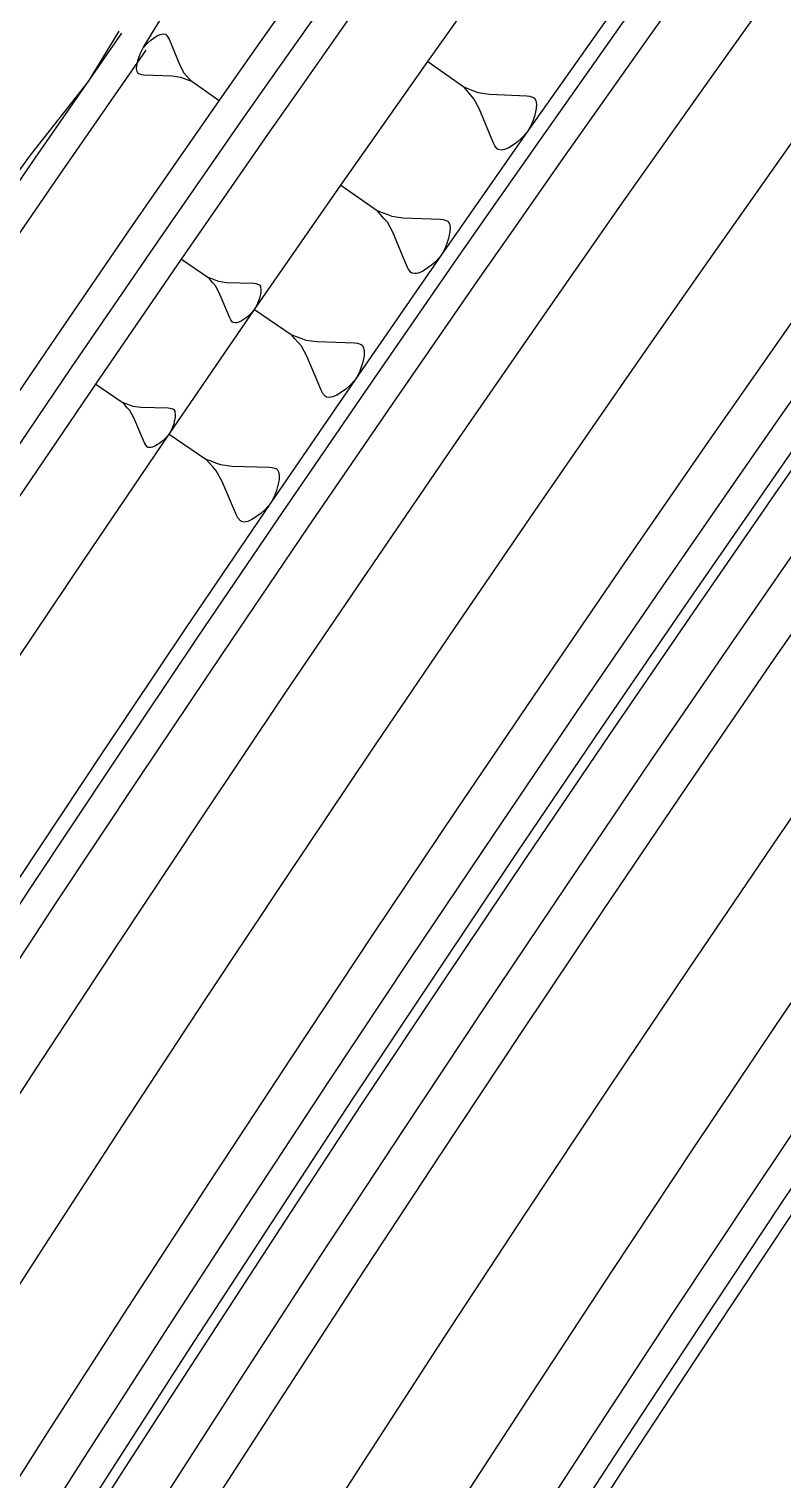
# Model space of a CAD drawing. Extents: x 386614 to 387594, y 803230 to 804419.
# Drawn here: x 387310.06 to 387335.47, y 804120.04 to 804168.97 of the extents above; entities that cross this region are included whole.
import ezdxf

# ---------------------------------------------------------------- set-up
doc = ezdxf.new("R2010")
doc.units = 0
doc.layers.get('0').update_dxf_attribs({"linetype": 'CONTINUOUS'})

msp = doc.modelspace()

# ---------------------------------------------------------------- linework, layer by layer
at = {"color": 7}
for p, q in [((387314.0633, 804168.5024), (387314.1634, 804168.5899)), ((387314.1634, 804168.5899), (387314.2452, 804168.651)), ((387314.2452, 804168.651), (387314.3902, 804168.7466)), ((387314.3902, 804168.7466), (387314.4984, 804168.7892)), ((387314.4984, 804168.7892), (387314.5433, 804168.7973)), ((387314.5433, 804168.7973), (387314.5882, 804168.8053)), ((387314.5882, 804168.8053), (387314.6596, 804168.795)), ((387314.6596, 804168.795), (387314.6861, 804168.7766)), ((387314.6861, 804168.7766), (387314.7471, 804168.6949)), ((387314.7471, 804168.6949), (387314.7817, 804168.6315)), ((387314.7817, 804168.6315), (387315.1492, 804167.7475)), ((387313.7584, 804168.0072), (387313.8055, 804168.1316)), ((387313.8055, 804168.1316), (387313.9079, 804168.3354)), ((387313.9079, 804168.3354), (387314.0633, 804168.5024)), ((387313.6882, 804167.6238), (387313.6905, 804167.7401)), ((387313.6963, 804167.5789), (387313.6882, 804167.6238)), ((387313.6905, 804167.7401), (387313.7296, 804167.9094)), ((387313.7296, 804167.9094), (387313.7584, 804168.0072)), ((387315.1492, 804167.7475), (387315.2874, 804167.4942)), ((387323.5147, 804167.8688), (387324.7316, 804167.0142)), ((387313.7044, 804167.534), (387313.6963, 804167.5789)), ((387313.7389, 804167.4707), (387313.7044, 804167.534)), ((387313.7654, 804167.4523), (387313.7389, 804167.4707)), ((387313.8633, 804167.4236), (387313.7654, 804167.4523)), ((387313.9347, 804167.4132), (387313.8633, 804167.4236)), ((387314.8914, 804167.3767), (387313.9347, 804167.4132)), ((387315.177, 804167.3353), (387314.8914, 804167.3767)), ((387315.3013, 804167.2881), (387315.177, 804167.3353)), ((387315.2874, 804167.4942), (387315.375, 804167.3941)), ((387315.4257, 804167.241), (387315.3013, 804167.2881)), ((387315.375, 804167.3941), (387315.4625, 804167.2939)), ((387315.55, 804167.1938), (387315.4257, 804167.241)), ((387315.4625, 804167.2939), (387315.55, 804167.1938)), ((387316.477, 804166.5494), (387315.55, 804167.1938)), ((387324.7316, 804167.0142), (387324.8951, 804166.9512)), ((387324.8463, 804166.8817), (387324.7316, 804167.0142)), ((387324.961, 804166.7493), (387324.8463, 804166.8817)), ((387324.8951, 804166.9512), (387325.0586, 804166.8883)), ((387325.0756, 804166.6168), (387324.961, 804166.7493)), ((387325.0586, 804166.8883), (387325.2221, 804166.8254)), ((387325.2221, 804166.8254), (387325.598, 804166.7692)), ((387325.598, 804166.7692), (387326.8579, 804166.715)), ((387326.8579, 804166.715), (387326.9519, 804166.701)), ((387326.9519, 804166.701), (387327.0806, 804166.6625)), ((387327.0806, 804166.6625), (387327.1154, 804166.6381)), ((387327.1154, 804166.6381), (387327.1605, 804166.5544)), ((387325.2561, 804166.2824), (387325.0756, 804166.6168)), ((387325.7347, 804165.1156), (387325.2561, 804166.2824)), ((387327.1775, 804166.2829), (387327.125, 804166.0602)), ((387327.1605, 804166.5544), (387327.1709, 804166.4953)), ((387327.1709, 804166.4953), (387327.1812, 804166.4361)), ((387327.1812, 804166.4361), (387327.1775, 804166.2829)), ((387327.0236, 804165.768), (387326.8874, 804165.5002)), ((387327.0865, 804165.9315), (387327.0236, 804165.768)), ((387327.125, 804166.0602), (387327.0865, 804165.9315)), ((387326.5493, 804165.1665), (387326.4412, 804165.0866)), ((387326.6817, 804165.2812), (387326.5493, 804165.1665)), ((387326.8874, 804165.5002), (387326.6817, 804165.2812)), ((387325.7798, 804165.032), (387325.7347, 804165.1156)), ((387325.8597, 804164.9239), (387325.7798, 804165.032)), ((387325.8945, 804164.8995), (387325.8597, 804164.9239)), ((387325.9884, 804164.8854), (387325.8945, 804164.8995)), ((387326.0476, 804164.8958), (387325.9884, 804164.8854)), ((387326.1068, 804164.9062), (387326.0476, 804164.8958)), ((387326.2496, 804164.9616), (387326.1068, 804164.9062)), ((387326.4412, 804165.0866), (387326.2496, 804164.9616)), ((387320.5824, 804163.6953), (387321.8073, 804162.8437)), ((387321.8073, 804162.8437), (387321.9717, 804162.7814)), ((387321.923, 804162.7114), (387321.8073, 804162.8437)), ((387322.0387, 804162.5791), (387321.923, 804162.7114)), ((387321.9717, 804162.7814), (387322.136, 804162.7191)), ((387322.136, 804162.7191), (387322.3003, 804162.6568)), ((387322.1543, 804162.4468), (387322.0387, 804162.5791)), ((387322.337, 804162.1121), (387322.1543, 804162.4468)), ((387322.3003, 804162.6568), (387322.6776, 804162.6021)), ((387322.6776, 804162.6021), (387323.9419, 804162.5538)), ((387323.9419, 804162.5538), (387324.0362, 804162.5401)), ((387324.0362, 804162.5401), (387324.1655, 804162.5021)), ((387324.1655, 804162.5021), (387324.2005, 804162.4778)), ((387324.2005, 804162.4778), (387324.2462, 804162.3942)), ((387324.2462, 804162.3942), (387324.2568, 804162.3348)), ((387324.2568, 804162.3348), (387324.2675, 804162.2755)), ((387324.2675, 804162.2755), (387324.2645, 804162.1218)), ((387322.8226, 804160.9439), (387322.337, 804162.1121)), ((387324.1749, 804161.7689), (387324.1125, 804161.6045)), ((387324.2128, 804161.8982), (387324.1749, 804161.7689)), ((387324.2645, 804162.1218), (387324.2128, 804161.8982)), ((387323.9772, 804161.3352), (387323.7719, 804161.1146)), ((387324.1125, 804161.6045), (387323.9772, 804161.3352)), ((387315.2016, 804161.2065), (387316.0933, 804160.5928)), ((387322.8683, 804160.8602), (387322.8226, 804160.9439)), ((387322.949, 804160.7522), (387322.8683, 804160.8602)), ((387322.984, 804160.7279), (387322.949, 804160.7522)), ((387323.3399, 804160.7919), (387323.197, 804160.7356)), ((387323.5316, 804160.9183), (387323.3399, 804160.7919)), ((387323.6396, 804160.9989), (387323.5316, 804160.9183)), ((387323.7719, 804161.1146), (387323.6396, 804160.9989)), ((387316.0933, 804160.5928), (387316.2128, 804160.5482)), ((387316.1777, 804160.4972), (387316.0933, 804160.5928)), ((387316.2621, 804160.4016), (387316.1777, 804160.4972)), ((387316.2128, 804160.5482), (387316.3322, 804160.5035)), ((387316.3465, 804160.306), (387316.2621, 804160.4016)), ((387316.3322, 804160.5035), (387316.4517, 804160.4589)), ((387316.4802, 804160.0638), (387316.3465, 804160.306)), ((387316.4517, 804160.4589), (387316.7256, 804160.4205)), ((387316.7256, 804160.4205), (387317.6431, 804160.3898)), ((387317.6431, 804160.3898), (387317.7116, 804160.3803)), ((387317.7116, 804160.3803), (387317.8056, 804160.3531)), ((387317.8056, 804160.3531), (387317.831, 804160.3356)), ((387317.831, 804160.3356), (387317.8645, 804160.2751)), ((387317.8645, 804160.2751), (387317.8724, 804160.232)), ((387323.0783, 804160.7143), (387322.984, 804160.7279)), ((387323.1376, 804160.7249), (387323.0783, 804160.7143)), ((387323.197, 804160.7356), (387323.1376, 804160.7249)), ((387316.8366, 804159.2179), (387316.4802, 804160.0638)), ((387317.8149, 804159.8211), (387317.7702, 804159.7017)), ((387317.842, 804159.9151), (387317.8149, 804159.8211)), ((387317.8787, 804160.0775), (387317.842, 804159.9151)), ((387317.8724, 804160.232), (387317.8804, 804160.189)), ((387317.8804, 804160.189), (387317.8787, 804160.0775)), ((387317.5248, 804159.345), (387317.4292, 804159.2606)), ((387317.673, 804159.5058), (387317.5248, 804159.345)), ((387317.7702, 804159.7017), (387317.673, 804159.5058)), ((387317.673, 804159.5058), (387318.9048, 804158.6581)), ((387316.87, 804159.1573), (387316.8366, 804159.2179)), ((387316.9289, 804159.0792), (387316.87, 804159.1573)), ((387316.9544, 804159.0617), (387316.9289, 804159.0792)), ((387317.0229, 804159.0521), (387316.9544, 804159.0617)), ((387317.0659, 804159.0601), (387317.0229, 804159.0521)), ((387317.1089, 804159.068), (387317.0659, 804159.0601)), ((387317.2125, 804159.1094), (387317.1089, 804159.068)), ((387317.3511, 804159.2017), (387317.2125, 804159.1094)), ((387317.4292, 804159.2606), (387317.3511, 804159.2017)), ((387318.9048, 804158.6581), (387319.0698, 804158.5964)), ((387319.0214, 804158.526), (387318.9048, 804158.6581)), ((387319.1379, 804158.3939), (387319.0214, 804158.526)), ((387319.0698, 804158.5964), (387319.2348, 804158.5347)), ((387319.2545, 804158.2619), (387319.1379, 804158.3939)), ((387319.2348, 804158.5347), (387319.3998, 804158.473)), ((387319.3998, 804158.473), (387319.7782, 804158.4201)), ((387319.7782, 804158.4201), (387321.0456, 804158.3777)), ((387321.0456, 804158.3777), (387321.1402, 804158.3644)), ((387321.1402, 804158.3644), (387321.27, 804158.327)), ((387321.27, 804158.327), (387321.3052, 804158.3028)), ((387321.3052, 804158.3028), (387321.3514, 804158.2191)), ((387319.4392, 804157.9273), (387319.2545, 804158.2619)), ((387319.9315, 804156.7587), (387319.4392, 804157.9273)), ((387321.3711, 804157.9463), (387321.3204, 804157.7219)), ((387321.3514, 804158.2191), (387321.3624, 804158.1597)), ((387321.3624, 804158.1597), (387321.3733, 804158.1003)), ((387321.3733, 804158.1003), (387321.3711, 804157.9463)), ((387321.2212, 804157.4271), (387321.0869, 804157.1565)), ((387321.2829, 804157.5921), (387321.2212, 804157.4271)), ((387321.3204, 804157.7219), (387321.2829, 804157.5921)), ((387312.3077, 804156.9888), (387313.2024, 804156.3795)), ((387320.8821, 804156.9343), (387320.7501, 804156.8178)), ((387321.0869, 804157.1565), (387320.8821, 804156.9343)), ((387313.2024, 804156.3795), (387313.322, 804156.3354)), ((387313.2872, 804156.2842), (387313.2024, 804156.3795)), ((387319.9777, 804156.6751), (387319.9315, 804156.7587)), ((387320.059, 804156.5672), (387319.9777, 804156.6751)), ((387320.0942, 804156.543), (387320.059, 804156.5672)), ((387320.1889, 804156.5298), (387320.0942, 804156.543)), ((387320.2483, 804156.5407), (387320.1889, 804156.5298)), ((387320.3077, 804156.5517), (387320.2483, 804156.5407)), ((387320.4507, 804156.6089), (387320.3077, 804156.5517)), ((387320.6422, 804156.7364), (387320.4507, 804156.6089)), ((387320.7501, 804156.8178), (387320.6422, 804156.7364)), ((387313.372, 804156.189), (387313.2872, 804156.2842)), ((387313.322, 804156.3354), (387313.4417, 804156.2913)), ((387313.4569, 804156.0938), (387313.372, 804156.189)), ((387313.4417, 804156.2913), (387313.5613, 804156.2472)), ((387313.5917, 804155.8523), (387313.4569, 804156.0938)), ((387313.5613, 804156.2472), (387313.8355, 804156.2102)), ((387313.8355, 804156.2102), (387314.7531, 804156.1838)), ((387314.7531, 804156.1838), (387314.8216, 804156.1746)), ((387314.8216, 804156.1746), (387314.9157, 804156.1479)), ((387314.9157, 804156.1479), (387314.9413, 804156.1305)), ((387314.9413, 804156.1305), (387314.975, 804156.0701)), ((387314.9902, 804155.8727), (387314.9542, 804155.71)), ((387314.975, 804156.0701), (387314.9831, 804156.0271)), ((387314.9831, 804156.0271), (387314.9913, 804155.9842)), ((387314.9913, 804155.9842), (387314.9902, 804155.8727)), ((387313.9521, 804155.008), (387313.5917, 804155.8523)), ((387314.8835, 804155.4963), (387314.7871, 804155.2999)), ((387314.9275, 804155.6159), (387314.8835, 804155.4963)), ((387314.9542, 804155.71), (387314.9275, 804155.6159)), ((387313.9859, 804154.9476), (387313.9521, 804155.008)), ((387314.0451, 804154.8699), (387313.9859, 804154.9476)), ((387314.3285, 804154.9013), (387314.2252, 804154.8595)), ((387314.4667, 804154.9943), (387314.3285, 804154.9013)), ((387314.5445, 804155.0536), (387314.4667, 804154.9943)), ((387314.6397, 804155.1384), (387314.5445, 804155.0536)), ((387314.7871, 804155.2999), (387314.6397, 804155.1384)), ((387314.7871, 804155.2999), (387316.0245, 804154.4571)), ((387314.0707, 804154.8524), (387314.0451, 804154.8699)), ((387314.1392, 804154.8432), (387314.0707, 804154.8524)), ((387314.1822, 804154.8513), (387314.1392, 804154.8432)), ((387314.2252, 804154.8595), (387314.1822, 804154.8513)), ((387316.0245, 804154.4571), (387316.19, 804154.3961)), ((387316.1419, 804154.3254), (387316.0245, 804154.4571)), ((387316.19, 804154.3961), (387316.3555, 804154.3351)), ((387316.2592, 804154.1937), (387316.1419, 804154.3254)), ((387316.3765, 804154.062), (387316.2592, 804154.1937)), ((387316.3555, 804154.3351), (387316.521, 804154.2742)), ((387316.563, 804153.728), (387316.3765, 804154.062)), ((387316.521, 804154.2742), (387316.9002, 804154.2229)), ((387316.9002, 804154.2229), (387318.1693, 804154.1865)), ((387318.1693, 804154.1865), (387318.2641, 804154.1737)), ((387318.2641, 804154.1737), (387318.3943, 804154.1368)), ((387318.3943, 804154.1368), (387318.4296, 804154.1128)), ((387318.4296, 804154.1128), (387318.4763, 804154.0292)), ((387318.4763, 804154.0292), (387318.4875, 804153.9698)), ((387318.4875, 804153.9698), (387318.4988, 804153.9104)), ((387318.4988, 804153.9104), (387318.4973, 804153.7561)), ((387317.0616, 804152.5603), (387316.563, 804153.728)), ((387318.4476, 804153.5312), (387318.4107, 804153.4011)), ((387318.4973, 804153.7561), (387318.4476, 804153.5312)), ((387318.2165, 804152.964), (387318.0126, 804152.7406)), ((387318.3497, 804153.2356), (387318.2165, 804152.964)), ((387318.4107, 804153.4011), (387318.3497, 804153.2356)), ((387317.1082, 804152.4767), (387317.0616, 804152.5603)), ((387317.1902, 804152.3691), (387317.1082, 804152.4767)), ((387317.7733, 804152.5413), (387317.5822, 804152.4127)), ((387317.8809, 804152.6233), (387317.7733, 804152.5413)), ((387318.0126, 804152.7406), (387317.8809, 804152.6233)), ((387317.2255, 804152.3451), (387317.1902, 804152.3691)), ((387317.3203, 804152.3322), (387317.2255, 804152.3451)), ((387317.3798, 804152.3435), (387317.3203, 804152.3322)), ((387317.4392, 804152.3548), (387317.3798, 804152.3435)), ((387317.5822, 804152.4127), (387317.4392, 804152.3548))]:
    msp.add_line(p, q, dxfattribs=at)
at = {"color": 7, "linetype": 'CONTINUOUS'}
for points in [[(387300, 804111.2162), (387302.3334, 804114.9588), (387305.023, 804119.2273), (387307.7329, 804123.483), (387310.4631, 804127.7257), (387313.2134, 804131.9554), (387315.9838, 804136.172), (387318.7742, 804140.3753), (387321.5847, 804144.5652), (387324.4151, 804148.7417), (387327.2653, 804152.9047), (387330.1353, 804157.0541), (387331.2394, 804158.6392), (387333.0251, 804161.1898), (387335.9345, 804165.3117), (387338.8635, 804169.4196), (387341.812, 804173.5136), (387344.78, 804177.5935), (387347.7674, 804181.6592), (387350.7741, 804185.7106), (387353.8, 804189.7477), (387356.8452, 804193.7703), (387359.9095, 804197.7783), (387361.6248, 804200)], [(387300, 804117.8209), (387302.0663, 804121.1002), (387304.7851, 804125.37), (387307.5243, 804129.6267), (387310.2837, 804133.8704), (387313.0633, 804138.1008), (387315.8629, 804142.318), (387318.6827, 804146.5218), (387321.5224, 804150.7121), (387324.382, 804154.8889), (387327.2615, 804159.052), (387328.3693, 804160.6423), (387330.1608, 804163.2013), (387333.0798, 804167.3368), (387336.0185, 804171.4583), (387338.9768, 804175.5658), (387341.9546, 804179.6592), (387344.9518, 804183.7383), (387347.9685, 804187.8031), (387351.0044, 804191.8535), (387354.0597, 804195.8894), (387357.1341, 804199.9107), (387357.203, 804200)], [(387307.9798, 804117.3545), (387310.6807, 804121.5961), (387313.4018, 804125.8248), (387316.143, 804130.0405), (387318.9043, 804134.2431), (387321.6856, 804138.4325), (387324.4867, 804142.6086), (387327.3077, 804146.7714), (387330.1486, 804150.9206), (387333.0091, 804155.0563), (387334.1095, 804156.6361), (387335.8893, 804159.1783), (387338.7891, 804163.2865), (387341.7084, 804167.3809), (387344.6472, 804171.4614), (387347.6054, 804175.5278), (387350.5829, 804179.58), (387353.5797, 804183.6181), (387356.5956, 804187.6418), (387359.6307, 804191.6511), (387362.6849, 804195.646), (387365.758, 804199.6262), (387366.0495, 804200)], [(387315.734, 804118.3613), (387318.4397, 804122.566), (387321.1653, 804126.7577), (387323.9109, 804130.9365), (387326.6764, 804135.1021), (387329.4616, 804139.2545), (387332.2666, 804143.3935), (387335.0913, 804147.5192), (387337.9356, 804151.6314), (387339.0298, 804153.2023), (387340.7994, 804155.73), (387343.6827, 804159.8149), (387346.5855, 804163.886), (387349.5075, 804167.9433), (387352.4489, 804171.9866), (387355.4095, 804176.0158), (387358.3893, 804180.0309), (387361.3881, 804184.0318), (387364.406, 804188.0183), (387367.4428, 804191.9904), (387370.4984, 804195.9481), (387373.5729, 804199.8911), (387373.6587, 804200)], [(387318.6818, 804116.4744), (387321.3785, 804120.665), (387324.095, 804124.8428), (387326.8315, 804129.0076), (387329.5877, 804133.1593), (387332.3636, 804137.2979), (387335.1593, 804141.4232), (387337.9745, 804145.5351), (387340.8093, 804149.6335), (387341.8999, 804151.1992), (387343.6636, 804153.7185), (387346.5373, 804157.7898), (387349.4304, 804161.8473), (387352.3427, 804165.891), (387355.2743, 804169.9209), (387358.2251, 804173.9367), (387361.1949, 804177.9384), (387364.1837, 804181.9259), (387367.1915, 804185.8992), (387370.2182, 804189.8581), (387373.2637, 804193.8025), (387376.3279, 804197.7324), (387378.1135, 804200)], [(387324.3172, 804118.7641), (387327.0247, 804122.9279), (387329.752, 804127.0787), (387332.499, 804131.2166), (387335.2657, 804135.3413), (387338.052, 804139.4528), (387340.8578, 804143.5509), (387343.6831, 804147.6357), (387344.77, 804149.1961), (387346.5279, 804151.707), (387349.392, 804155.7646), (387352.2753, 804159.8086), (387355.178, 804163.8388), (387358.0997, 804167.8552), (387361.0406, 804171.8576), (387364.0005, 804175.8459), (387366.9793, 804179.8201), (387369.977, 804183.78), (387372.9936, 804187.7257), (387376.0289, 804191.6569), (387379.0829, 804195.5737), (387382.1555, 804199.4758), (387382.5723, 804200)], [(387306.2723, 804142.5859), (387309.0867, 804146.8399), (387311.925, 804151.0779), (387314.7871, 804155.2999), (387317.673, 804159.5058), (387320.5824, 804163.6953), (387321.7026, 804165.295), (387323.5147, 804167.8688), (387326.467, 804172.0281), (387329.439, 804176.1732), (387332.4307, 804180.3041), (387335.442, 804184.4206), (387338.4729, 804188.5227), (387341.5232, 804192.6102)], [(387334.3076, 804189.6208), (387332.213, 804186.7814), (387329.1905, 804182.6495), (387326.1876, 804178.5031), (387323.2045, 804174.3425), (387320.2412, 804170.1677), (387318.4225, 804167.5843), (387317.2981, 804165.9786), (387314.3778, 804161.7734), (387311.4812, 804157.5518), (387308.6084, 804153.314), (387305.7595, 804149.0602), (387304.3431, 804146.9259)], [(387305.1771, 804146.3742), (387306.5913, 804148.5051), (387309.4376, 804152.755), (387312.3077, 804156.9888), (387315.2016, 804161.2065), (387318.1192, 804165.4077), (387319.2425, 804167.012), (387321.0596, 804169.593), (387324.0201, 804173.7639), (387327.0005, 804177.9207), (387330.0006, 804182.0631), (387333.0203, 804186.1912), (387335.1197, 804189.037)], [(387313.9079, 804168.3354), (387314.934, 804170.0189), (387316.5959, 804172.7278), (387319.5776, 804176.9155)], [(387300, 804149.8761), (387301.3628, 804151.9941), (387304.1851, 804156.2963), (387307.0804, 804160.5495), (387310.1082, 804164.7115), (387312.0586, 804167.1996), (387313.0981, 804168.8984)], [(387300.1774, 804149.6912), (387301.6005, 804151.8355), (387304.4627, 804156.1092), (387307.3488, 804160.3667), (387310.2589, 804164.6079), (387313.1927, 804168.8326)]]:
    msp.add_lwpolyline(points, dxfattribs=at)
at = {"color": 1, "linetype": 'CONTINUOUS'}
for points in [[(387300, 804125.3024), (387301.4162, 804127.5265), (387304.1657, 804131.7992), (387306.9355, 804136.0589), (387309.7255, 804140.3052), (387312.5357, 804144.5383), (387315.3661, 804148.7579), (387318.2165, 804152.964), (387321.0869, 804157.1565), (387323.9772, 804161.3352), (387325.0891, 804162.9315), (387326.8874, 804165.5002), (387329.8174, 804169.6512), (387332.7671, 804173.7883), (387335.7365, 804177.9112), (387338.7255, 804182.02), (387341.7341, 804186.1144), (387344.7621, 804190.1945), (387347.8095, 804194.2602), (387350.8762, 804198.3113), (387352.1673, 804200)], [(387300, 804124.3715), (387301.8374, 804127.2569), (387304.5855, 804131.5277), (387307.354, 804135.7853), (387310.1427, 804140.0297), (387312.9516, 804144.2608), (387315.7806, 804148.4784), (387318.6297, 804152.6825), (387321.4988, 804156.873), (387324.3878, 804161.0498), (387325.4992, 804162.6454), (387327.2966, 804165.2128), (387330.2252, 804169.3619), (387333.1736, 804173.497), (387336.1416, 804177.618), (387339.1292, 804181.7249), (387342.1363, 804185.8174), (387345.1629, 804189.8956), (387348.2088, 804193.9594), (387351.2741, 804198.0085), (387352.7966, 804200)], [(387310.0917, 804116.0167), (387312.7863, 804120.2483), (387315.5009, 804124.467), (387318.2357, 804128.6727), (387320.9904, 804132.8653), (387323.7651, 804137.0448), (387326.5596, 804141.2111), (387329.3739, 804145.3639), (387332.208, 804149.5034), (387335.0618, 804153.6292), (387336.1596, 804155.2054), (387337.9352, 804157.7415), (387340.8281, 804161.84), (387343.7405, 804165.9247), (387346.6723, 804169.9955), (387349.6235, 804174.0523), (387352.594, 804178.0949), (387355.5837, 804182.1234), (387358.5925, 804186.1376), (387361.6204, 804190.1375), (387364.6673, 804194.1228), (387367.7332, 804198.0936), (387369.2197, 804200)], [(387310.3874, 804115.8294), (387313.081, 804120.0596), (387315.7948, 804124.2769), (387318.5286, 804128.4812), (387321.2825, 804132.6724), (387324.0562, 804136.8506), (387326.8498, 804141.0154), (387329.6632, 804145.1669), (387332.4963, 804149.3049), (387335.3492, 804153.4295), (387336.4467, 804155.0051), (387338.2216, 804157.5403), (387341.1136, 804161.6375), (387344.025, 804165.7208), (387346.9559, 804169.7903), (387349.9061, 804173.8457), (387352.8755, 804177.887), (387355.8642, 804181.9142), (387358.8721, 804185.927), (387361.899, 804189.9255), (387364.9449, 804193.9096), (387368.0097, 804197.8791), (387369.6635, 804200)], [(387327.256, 804116.8631), (387329.9544, 804121.0129), (387332.6725, 804125.1499), (387335.4103, 804129.2738), (387338.1677, 804133.3847), (387340.9446, 804137.4824), (387343.7411, 804141.5668), (387346.5569, 804145.6378), (387347.6402, 804147.193), (387349.3921, 804149.6955), (387352.2466, 804153.7395), (387355.1203, 804157.7699), (387358.0132, 804161.7866), (387360.9251, 804165.7895), (387363.8561, 804169.7784), (387366.8061, 804173.7534), (387369.7749, 804177.7142), (387372.7626, 804181.6609), (387375.769, 804185.5933), (387378.7942, 804189.5114), (387381.8379, 804193.4149), (387384.9002, 804197.304), (387387.044, 804200)], [(387327.6758, 804116.5915), (387330.3729, 804120.7394), (387333.0897, 804124.8743), (387335.8262, 804128.9963), (387338.5823, 804133.1052), (387341.3579, 804137.2009), (387344.153, 804141.2833), (387346.9674, 804145.3524), (387348.0502, 804146.9069), (387349.8013, 804149.4081), (387352.6544, 804153.4502), (387355.5267, 804157.4787), (387358.4182, 804161.4934), (387361.3288, 804165.4944), (387364.2583, 804169.4814), (387367.2069, 804173.4544), (387370.1743, 804177.4134), (387373.1605, 804181.3582), (387376.1655, 804185.2887), (387379.1892, 804189.2048), (387382.2315, 804193.1066), (387385.2923, 804196.9937), (387387.6828, 804200)], [(387303.5109, 804147.4803), (387304.9277, 804149.6152), (387307.7793, 804153.8731), (387310.6548, 804158.1148), (387313.554, 804162.3403), (387316.477, 804166.5494), (387317.6024, 804168.1566), (387319.4229, 804170.7424), (387322.3889, 804174.9211), (387325.3748, 804179.0856), (387328.3804, 804183.2358), (387331.4058, 804187.3716), (387333.5187, 804190.2357)], [(387301.0114, 804149.1394), (387302.4323, 804151.2804), (387305.2918, 804155.5501), (387308.1753, 804159.8037), (387311.0827, 804164.041), (387314.0138, 804168.2618)]]:
    msp.add_lwpolyline(points, dxfattribs=at)
at = {"color": 2, "linetype": 'CONTINUOUS'}
for points in [[(387300, 804122.5097), (387302.6796, 804126.7178), (387305.4252, 804130.9845), (387308.1911, 804135.2382), (387310.9772, 804139.4786), (387313.7834, 804143.7057), (387316.6098, 804147.9194), (387319.4562, 804152.1196), (387322.3226, 804156.3061), (387325.2088, 804160.479), (387326.3192, 804162.0731), (387328.1149, 804164.6381), (387331.0408, 804168.7833), (387333.9864, 804172.9145), (387336.9516, 804177.0317), (387339.9364, 804181.1347), (387342.9407, 804185.2234), (387345.9645, 804189.2978), (387349.0076, 804193.3577), (387352.07, 804197.4031), (387354.0554, 804200)], [(387309.2469, 804116.5518), (387311.944, 804120.7874), (387314.6613, 804125.0101), (387317.3986, 804129.2198), (387320.156, 804133.4164), (387322.9333, 804137.5999), (387325.7304, 804141.7701), (387328.5475, 804145.9269), (387331.3842, 804150.0703), (387334.2407, 804154.2001), (387335.3396, 804155.7777), (387337.1168, 804158.3162), (387340.0125, 804162.4186), (387342.9277, 804166.5072), (387345.8623, 804170.5818), (387348.8163, 804174.6425), (387351.7896, 804178.689), (387354.7821, 804182.7213), (387357.7938, 804186.7393), (387360.8245, 804190.7429), (387363.8744, 804194.7321), (387366.9431, 804198.7067), (387367.9516, 804200)], [(387314.4707, 804119.17), (387317.1802, 804123.3807), (387319.9098, 804127.5784), (387322.6593, 804131.7631), (387325.4287, 804135.9347), (387328.2179, 804140.093), (387331.0269, 804144.238), (387333.8556, 804148.3696), (387336.7039, 804152.4876), (387337.7997, 804154.0607), (387339.5719, 804156.5921), (387342.4593, 804160.6828), (387345.3662, 804164.7597), (387348.2925, 804168.8228), (387351.238, 804172.8719), (387354.2029, 804176.9069), (387357.1869, 804180.9277), (387360.19, 804184.9343), (387363.2122, 804188.9265), (387366.2533, 804192.9043), (387369.3133, 804196.8676), (387371.7558, 804200)], [(387326.4163, 804117.4062), (387329.1173, 804121.5601), (387331.8381, 804125.701), (387334.5785, 804129.8289), (387337.3385, 804133.9437), (387340.1182, 804138.0453), (387342.9173, 804142.1337), (387345.7358, 804146.2087), (387346.8201, 804147.7653), (387348.5737, 804150.2702), (387351.431, 804154.3181), (387354.3074, 804158.3524), (387357.2031, 804162.373), (387360.1179, 804166.3797), (387363.0517, 804170.3725), (387366.0045, 804174.3512), (387368.9762, 804178.3159), (387371.9667, 804182.2664), (387374.9761, 804186.2026), (387378.0041, 804190.1244), (387381.0508, 804194.0317), (387384.116, 804197.9245), (387385.7664, 804200)]]:
    msp.add_lwpolyline(points, dxfattribs=at)
at = {"color": 3, "linetype": 'CONTINUOUS'}
msp.add_lwpolyline([(387315.734, 804118.3613), (387318.4397, 804122.566), (387321.1653, 804126.7577), (387323.9109, 804130.9365), (387326.6764, 804135.1021), (387329.4616, 804139.2545), (387332.2666, 804143.3935), (387335.0913, 804147.5192), (387337.9356, 804151.6314), (387339.0298, 804153.2023), (387340.7994, 804155.73), (387343.6827, 804159.8149), (387346.5855, 804163.886), (387349.5075, 804167.9433), (387352.4489, 804171.9866), (387355.4095, 804176.0158), (387358.3893, 804180.0309), (387361.3881, 804184.0318), (387364.406, 804188.0183), (387367.4428, 804191.9904), (387370.4984, 804195.9481), (387373.5729, 804199.8911), (387373.6587, 804200)], dxfattribs=at)

doc.saveas('drawing.dxf')
